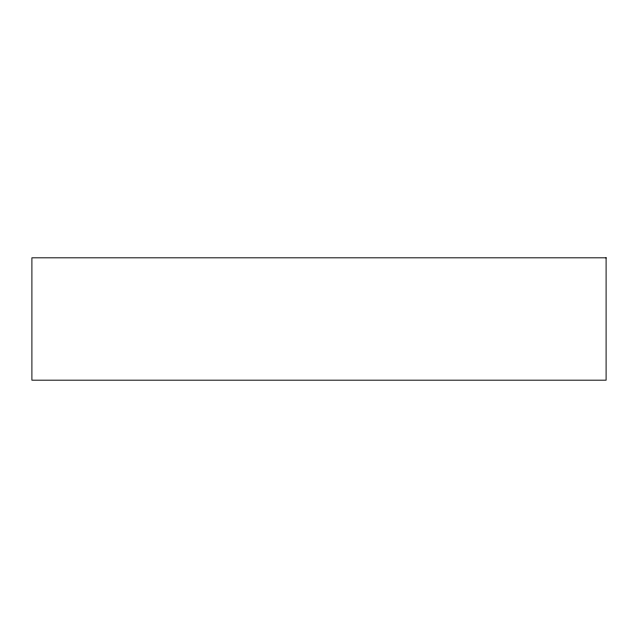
<?xml version="1.0" encoding="UTF-8"?>
<svg xmlns="http://www.w3.org/2000/svg" width="638" height="638" viewBox="0 0 638 638"><rect width="100%" height="100%" fill="white"/><g stroke="black" fill="none" stroke-linecap="round" stroke-linejoin="round"><path stroke-width="0.96" d="M606.1 257.816L31.9 257.816L31.9 380.184L606.1 380.184L606.1 257.816"/></g></svg>
